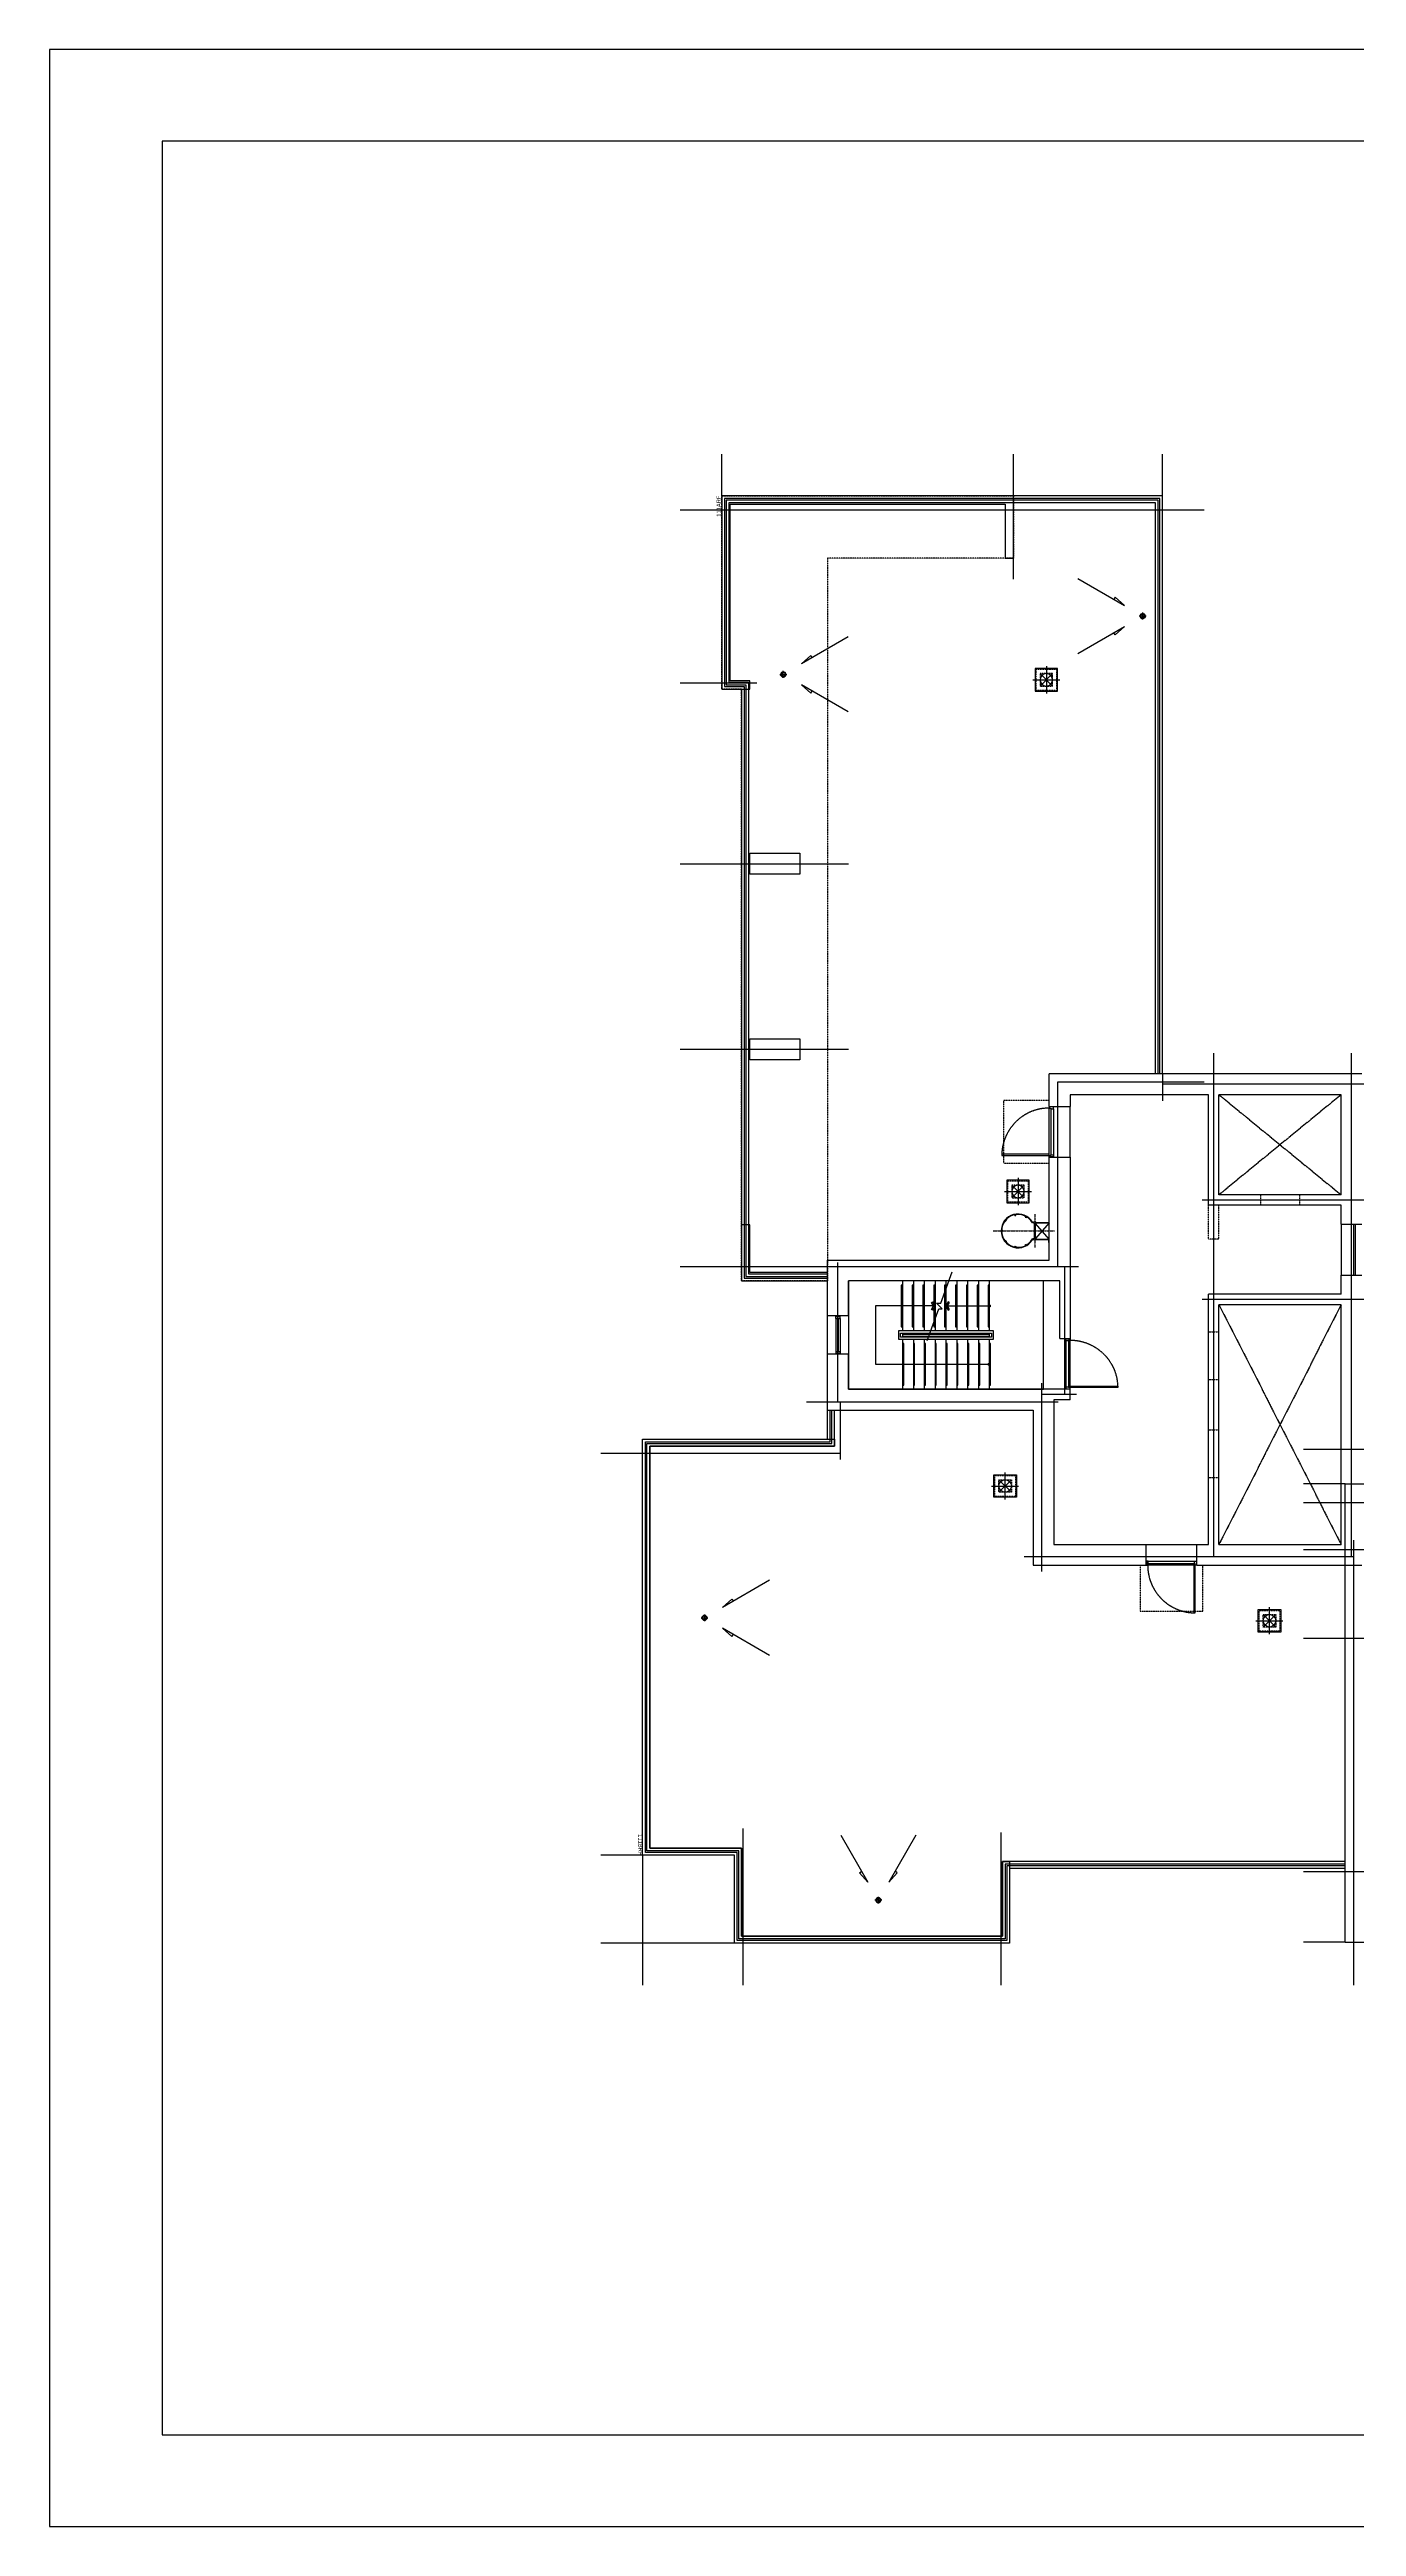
# Model space of a CAD drawing. Header units: millimetres. Extents: x 18456 to 179493, y -203649 to 469211.
# Drawn here: x 90251 to 121599, y 253446 to 312846 of the extents above; entities that cross this region are included whole.
import ezdxf

# ---------------------------------------------------------------- set-up
doc = ezdxf.new("R2010")
doc.units = ezdxf.units.MM
for name, pattern in [('X-평면도(기본형)$0$CEN', [52.5, 50, -1, 0.5, -1]), ('X-평면도(기본형)$0$CENN', [6.3, 4, -1, 0.3, -1]), ('X-평면도(기본형)$0$DDOT', [14, 12, -1, 0, -1]), ('X-평면도(기본형)$0$HID', [2.8, 1.8, -1])]:
    doc.linetypes.add(name, pattern=pattern)
for name, color, linetype, true_color in [('X-평면도(기본형)$0$4ELE', 4, 'Continuous', 0x00ffff), ('X-평면도(기본형)$0$7RF', 7, 'Continuous', 0x000000), ('X-평면도(기본형)$0$8ELE', 9, 'Continuous', 0x808080), ('X-평면도(기본형)$0$A-ELE8', 9, 'Continuous', 0x808080), ('X-평면도(기본형)$0$AA-CUTL7', 7, 'Continuous', 0x000000), ('X-평면도(기본형)$0$AHID', 5, 'X-평면도(기본형)$0$HID', 0x0000ff), ('X-평면도(기본형)$0$CEN', 1, 'X-평면도(기본형)$0$CEN', 0xff0000), ('X-평면도(기본형)$0$DEFPOINTS-1', 7, 'Continuous', 0x262f4c), ('X-평면도(기본형)$0$DEFTXT', 7, 'Continuous', 0x7fdfff), ('X-평면도(기본형)$0$DFM', 7, 'Continuous', 0x000000), ('X-평면도(기본형)$0$DOOR', 4, 'Continuous', 0x00ffff), ('X-평면도(기본형)$0$M_1', 4, 'Continuous', 0x00ffff), ('X-평면도(기본형)$0$M_2', 7, 'Continuous', 0xc0c0c0), ('X-평면도(기본형)$0$NON', 6, 'Continuous', 0xff00ff), ('X-평면도(기본형)$0$RSLB-H', 5, 'X-평면도(기본형)$0$HID', 0x0000ff), ('X-평면도(기본형)$0$RW1', 2, 'Continuous', 0xffff00), ('X-평면도(기본형)$0$S4ELE', 4, 'Continuous', 0x00ffff), ('X-평면도(기본형)$0$STA', 4, 'Continuous', 0x00ffff), ('X-평면도(기본형)$0$SYM', 7, 'Continuous', 0x000000), ('X-평면도(기본형)$0$W1', 2, 'Continuous', 0xffff00), ('X-평면도(기본형)$0$W3', 6, 'X-평면도(기본형)$0$HID', 0xff00ff), ('X-평면도(기본형)$0$WID', 4, 'Continuous', 0x00ffff), ('X-평면도(기본형)$0$무동력흡출기', 7, 'Continuous', 0x000000), ('X-평면도(기본형)$0$무동력흡출기CON', 4, 'X-평면도(기본형)$0$HID', 0x00ffff)]:
    doc.layers.add(name, color=color, linetype=linetype, true_color=true_color)
doc.styles.add('맑은 고딕 Regular', font='')
doc.styles.get('맑은 고딕 Regular').set_extended_font_data('M+39D80 怨좊뵓')

# ---------------------------------------------------------------- blocks, each defined once
blk = doc.blocks.new('X-평면도(기본형)$0$FSD1120')
at = {"layer": 'X-평면도(기본형)$0$DOOR', "color": 8, "true_color": 0x808080}
for p, q in [((30, 100), (1170, 100)), ((1155, 60), (45, 60)), ((1155, 0), (45, 0))]:
    blk.add_line(p, q, dxfattribs=at)
at = {"layer": 'X-평면도(기본형)$0$DOOR'}
for points in [[(65, 1240), (30, 1240), (30, 100), (65, 100)], [(45, 0), (0, 0), (0, 100), (30, 100), (30, 60), (45, 60)], [(1155, 0), (1200, 0), (1200, 100), (1170, 100), (1170, 60), (1155, 60)]]:
    blk.add_lwpolyline(points, close=True, dxfattribs=at)
at = {"layer": 'X-평면도(기본형)$0$DOOR', "color": 8, "linetype": 'X-평면도(기본형)$0$DDOT', "true_color": 0x808080}
blk.add_arc((30, 100), 1140, 0, 88.10781, dxfattribs=at)
blk = doc.blocks.new('X-평면도(기본형)$0$CW900')
at = {"layer": 'X-평면도(기본형)$0$WID'}
for p, q in [((0, 0), (0, -100)), ((50, 0), (0, 0)), ((50, -41), (50, 0)), ((50, 0), (50, -41)), ((850, -41), (850, 0)), ((850, 0), (900, 0)), ((850, 0), (850, -41)), ((900, 0), (900, -100)), ((50, -100), (0, -100)), ((50, -41), (44, -43)), ((44, -43), (44, -57)), ((50, -59), (44, -57)), ((47, -44), (853, -44)), ((47, -44), (47, -56)), ((47, -56), (853, -56)), ((50, -82), (50, -59)), ((50, -59), (50, -100)), ((850, -41), (856, -43)), ((850, -59), (856, -57)), ((850, -82), (850, -59)), ((850, -59), (850, -100)), ((850, -100), (900, -100)), ((853, -44), (853, -56)), ((853, -44), (853, -56)), ((856, -43), (856, -57))]:
    blk.add_line(p, q, dxfattribs=at)
at = {"layer": 'X-평면도(기본형)$0$WID', "color": 8, "true_color": 0x808080}
for p, q in [((50, 0), (850, 0)), ((50, -100), (850, -100))]:
    blk.add_line(p, q, dxfattribs=at)
at = {"layer": 'X-평면도(기본형)$0$WID'}
for points in [[(50, -40), (53, -42), (53, -43), (54, -44)], [(50, -60), (53, -58), (53, -57), (54, -56)], [(850, -40), (847, -42), (847, -43), (846, -44)], [(850, -60), (847, -58), (847, -57), (846, -56)]]:
    blk.add_lwpolyline(points, dxfattribs=at)
blk = doc.blocks.new('X-평면도(기본형)$0$안전사다리')
at = {"layer": 'X-평면도(기본형)$0$8ELE'}
for p, q in [((-275, -8), (-275, 0)), ((-196, -324), (-196, 0)), ((-196, 0), (180, -333)), ((196, 0), (-180, -333)), ((196, -324), (196, 0)), ((275, -8), (275, 0)), ((-349, -565), (-335, -540)), ((-332, -575), (-349, -565)), ((-318, -550), (-335, -540)), ((-332, -575), (-318, -550)), ((-275, -8), (-204, -8)), ((-208, -402), (-208, -375)), ((-204, -324), (-204, -8)), ((-193, -375), (-193, -405)), ((-177, -337), (177, -337)), ((-177, -363), (177, -363)), ((193, -375), (193, -405)), ((204, -324), (204, -8)), ((275, -8), (204, -8)), ((208, -402), (208, -375)), ((318, -550), (335, -540)), ((332, -575), (318, -550)), ((332, -575), (349, -565)), ((349, -565), (335, -540)), ((-372, -801), (-392, -804)), ((-386, -833), (-392, -804)), ((-367, -830), (-386, -833)), ((-367, -830), (-372, -801)), ((-253, -1028), (-265, -1043)), ((-243, -1062), (-265, -1043)), ((-230, -1047), (-253, -1028)), ((-230, -1047), (-243, -1062)), ((15, -1125), (-15, -1125)), ((-15, -1125), (-15, -1145)), ((15, -1145), (-15, -1145)), ((15, -1125), (15, -1145)), ((230, -1047), (253, -1028)), ((230, -1047), (243, -1062)), ((243, -1062), (265, -1043)), ((253, -1028), (265, -1043)), ((367, -830), (372, -801)), ((367, -830), (386, -833)), ((372, -801), (392, -804)), ((386, -833), (392, -804))]:
    blk.add_line(p, q, dxfattribs=at)
at = {"layer": 'X-평면도(기본형)$0$8ELE', "linetype": 'X-평면도(기본형)$0$CENN'}
for p, q in [((0, -1350), (0, 125)), ((-400, -350), (400, -350))]:
    blk.add_line(p, q, dxfattribs=at)
at = {"layer": 'X-평면도(기본형)$0$8ELE'}
for centre in [(-200, -350), (200, -350)]:
    blk.add_circle(centre, 26.4, dxfattribs=at)
for radius, start, end in [(405, 120.83173, 59.16827), (395, 119.2427, 60.7573)]:
    blk.add_arc((0, -750), radius, start, end, dxfattribs=at)
blk = doc.blocks.new('X-평면도(기본형)$0$무동력휀300')
at = {"layer": 'X-평면도(기본형)$0$무동력흡출기', "color": 1, "ltscale": 2, "true_color": 0xff0000}
for p, q in [((325, 0), (-325, 0)), ((0, -325), (0, 325))]:
    blk.add_line(p, q, dxfattribs=at)
at = {"layer": 'X-평면도(기본형)$0$무동력흡출기', "ltscale": 2}
blk.add_lwpolyline([(270, 270), (270, -270), (-270, -270), (-270, 270)], close=True, dxfattribs=at)
blk.add_circle((0, 0), 150, dxfattribs=at)
at = {"layer": 'X-평면도(기본형)$0$무동력흡출기CON', "color": 1, "linetype": 'ByBlock', "true_color": 0xff0000}
for p, q in [((-150, -150), (150, 150)), ((-150, 150), (150, -150))]:
    blk.add_line(p, q, dxfattribs=at)
at = {"layer": 'X-평면도(기본형)$0$무동력흡출기CON'}
for points in [[(250, -250), (-250, -250), (-250, 250), (250, 250)], [(150, -150), (-150, -150), (-150, 150), (150, 150)]]:
    blk.add_lwpolyline(points, close=True, dxfattribs=at)
blk = doc.blocks.new('X-평면도(기본형)$0$우수관_100A')
at = {"layer": 'X-평면도(기본형)$0$M_1'}
for p, q in [((0, -83), (0, 82)), ((0, 60), (0, 60, 5)), ((0, 50), (0, 50, 4)), ((1, 60, 5), (1, 60)), ((1, 50, 4), (1, 50)), ((82, 0), (-83, 0)), ((0, -50), (0, -50, 4)), ((0, -60), (0, -60, 5))]:
    blk.add_line(p, q, dxfattribs=at)
at = {"layer": 'X-평면도(기본형)$0$M_1', "extrusion": (0, 0, -1)}
for centre, radius in [((0, 0), 60), ((0, 0, -2), 60), ((0, 0), 50), ((0, 0, -2), 50)]:
    blk.add_arc(centre, radius, 90.79999, 90, dxfattribs=at)
at = {"layer": 'X-평면도(기본형)$0$M_1'}
for centre, radius in [((0, 0, 5), 60), ((0, 0, 4), 50)]:
    blk.add_arc(centre, radius, 90, 89.20001, dxfattribs=at)
at = {"layer": 'X-평면도(기본형)$0$DEFPOINTS-1', "attachment_point": 5, "style": '맑은 고딕 Regular'}
for s, insert, char_height, width in [('RD', (0, 25), 30, 159.13), ('ø100', (0, -19), 20, 161.74)]:
    blk.add_mtext(s, dxfattribs=dict(at, insert=insert, char_height=char_height, width=width))

msp = doc.modelspace()

# ---------------------------------------------------------------- linework, layer by layer
for p, q in [((106376, 302146), (106376, 297506)), ((113376, 302146), (106376, 302146)), ((106576, 301946), (113176, 301946)), ((106576, 297706), (106576, 301946)), ((113176, 301946), (113176, 300646)), ((113376, 300646), (113376, 302146)), ((113176, 300646), (113376, 300646)), ((107046, 297706), (106576, 297706)), ((107046, 297506), (107046, 297706)), ((106376, 297506), (107046, 297506)), ((106846, 284661), (106846, 283316)), ((107046, 284661), (106846, 284661)), ((107046, 283516), (107046, 284661)), ((108911, 283516), (107046, 283516)), ((108911, 283316), (108911, 283516)), ((106846, 283316), (108911, 283316)), ((104476, 279521), (109081, 279521)), ((104476, 269541), (104476, 279521)), ((104646, 279351), (104646, 269711)), ((109081, 279351), (104646, 279351)), ((109081, 279521), (109081, 279351)), ((104646, 269711), (106851, 269711)), ((106851, 269711), (106851, 267601)), ((106681, 269541), (104476, 269541)), ((106681, 267431), (106681, 269541)), ((113106, 269391), (113276, 269391)), ((113106, 267601), (113106, 269391)), ((113276, 269391), (113276, 267431)), ((113276, 267431), (106681, 267431)), ((106851, 267601), (113106, 267601))]:
    msp.add_line(p, q)
at = {"layer": 'X-평면도(기본형)$0$4ELE'}
msp.add_line((121231, 284674), (121231, 283454), dxfattribs=at)
at = {"layer": 'X-평면도(기본형)$0$7RF'}
for points in [[(116946, 288281), (116946, 302146), (106376, 302146), (106376, 297506), (106846, 297506), (106846, 283316), (108911, 283316)], [(116776, 288281), (116776, 301976), (106546, 301976), (106546, 297676), (107016, 297676), (107016, 283486), (108911, 283486)], [(121331, 269221), (113276, 269221), (113276, 267431), (106681, 267431), (106681, 269541), (104476, 269541), (104476, 279521), (108911, 279521), (108911, 280216)], [(121331, 269391), (113106, 269391), (113106, 267601), (106851, 267601), (106851, 269711), (104646, 269711), (104646, 279351), (109081, 279351), (109081, 280216)]]:
    msp.add_lwpolyline(points, dxfattribs=at)
at = {"layer": 'X-평면도(기본형)$0$A-ELE8'}
for p, q in [((114731, 286281), (114731, 287501)), ((116551, 276996), (117771, 276996))]:
    msp.add_line(p, q, dxfattribs=at)
at = {"layer": 'X-평면도(기본형)$0$AHID'}
for points in [[(114231, 287641), (113131, 287641), (113131, 286141), (114231, 286141)], [(116411, 276496), (116411, 275396), (117911, 275396), (117911, 276496)]]:
    msp.add_lwpolyline(points, dxfattribs=at)
at = {"layer": 'X-평면도(기본형)$0$CEN'}
for p, q in [((106376, 302146), (106376, 303146)), ((113376, 300146), (113376, 303146)), ((116946, 302146), (116946, 303146)), ((117946, 301801), (105376, 301801)), ((105376, 297656), (107216, 297656)), ((105376, 293321), (109411, 293321)), ((105376, 288871), (109411, 288871)), ((118176, 276696), (118176, 288781)), ((121481, 276696), (121481, 288781)), ((116946, 288281), (116946, 287631)), ((114431, 288081), (114431, 283651)), ((117946, 288081), (114431, 288081)), ((122231, 288031), (116946, 288031)), ((118301, 287781), (121231, 285381)), ((121231, 287781), (118301, 285381)), ((122231, 285256), (117901, 285256)), ((114931, 283651), (105376, 283651)), ((109161, 280416), (109161, 283761)), ((114606, 280591), (114606, 283651)), ((122231, 282871), (117901, 282871)), ((121231, 282746), (118301, 276996)), ((118301, 282746), (121231, 276996)), ((114441, 280406), (108411, 280406)), ((109211, 280406), (109211, 279031)), ((114041, 280866), (114041, 276696)), ((114881, 280591), (114041, 280591)), ((127571, 279276), (120331, 279276)), ((109211, 279176), (103476, 279176)), ((121331, 278446), (120331, 278446)), ((120331, 278001), (123671, 278001)), ((120331, 276871), (123671, 276871)), ((121531, 277096), (121531, 266431)), ((121531, 276696), (113631, 276696)), ((114041, 276696), (114041, 276346)), ((120331, 274751), (124876, 274751)), ((106881, 270186), (106881, 266431)), ((113076, 266431), (113076, 270086)), ((104476, 269541), (103476, 269541)), ((104476, 269541), (104476, 266431)), ((120331, 269156), (123846, 269156)), ((106681, 267431), (103476, 267431)), ((121331, 267456), (120331, 267456))]:
    msp.add_line(p, q, dxfattribs=at)
at = {"layer": 'X-평면도(기본형)$0$DEFPOINTS-1'}
msp.add_lwpolyline([(114091, 280716), (114091, 283316), (109411, 283316), (109411, 280716)], close=True, dxfattribs=at)
at = {"layer": 'X-평면도(기본형)$0$DFM', "color": 181, "true_color": 0x9f7fff}
for points in [[(90251, 312846), (90251, 253446), (174351, 253446), (174351, 312846)], [(92951, 255646), (165951, 255646), (165951, 310646), (92951, 310646)]]:
    msp.add_lwpolyline(points, close=True, dxfattribs=at)
at = {"layer": 'X-평면도(기본형)$0$M_2'}
for points in [[(114912, 300161), (116038, 299511), (115813, 299712), (115778, 299661)], [(114912, 298361), (116038, 299011), (115813, 298810), (115778, 298861)], [(109410, 298761), (108284, 298111), (108509, 298312), (108544, 298261)], [(109410, 296961), (108284, 297611), (108509, 297410), (108544, 297461)], [(107520, 276136), (106394, 275486), (106619, 275687), (106654, 275636)], [(107520, 274336), (106394, 274986), (106619, 274785), (106654, 274836)], [(109231, 270025), (109881, 268899), (109680, 269124), (109731, 269159)], [(111031, 270025), (110381, 268899), (110582, 269124), (110531, 269159)]]:
    msp.add_lwpolyline(points, dxfattribs=at)
at = {"layer": 'X-평면도(기본형)$0$NON'}
for p, q in [((121531, 284674), (121531, 283454)), ((121566, 284674), (121566, 283454))]:
    msp.add_line(p, q, dxfattribs=at)
for points in [[(116880, 288281), (116880, 302080), (106442, 302080), (106442, 297572), (106912, 297572), (106912, 283382), (108911, 283382)], [(116842, 288281), (116842, 302042), (106480, 302042), (106480, 297610), (106950, 297610), (106950, 283420), (108911, 283420)], [(121331, 269287), (113210, 269287), (113210, 267497), (106747, 267497), (106747, 269607), (104542, 269607), (104542, 279455), (108977, 279455), (108977, 280216)], [(121331, 269325), (113172, 269325), (113172, 267535), (106785, 267535), (106785, 269645), (104580, 269645), (104580, 279417), (109015, 279417), (109015, 280216)]]:
    msp.add_lwpolyline(points, dxfattribs=at)
at = {"layer": 'X-평면도(기본형)$0$NON', "color": 8, "true_color": 0x808080}
for points in [[(110711, 283216), (110681, 283216), (110681, 282216), (110711, 282216)], [(110971, 283216), (110941, 283216), (110941, 282216), (110971, 282216)], [(111231, 283216), (111201, 283216), (111201, 282216), (111231, 282216)], [(111491, 283216), (111461, 283216), (111461, 282216), (111491, 282216)], [(111751, 283216), (111721, 283216), (111721, 282216), (111751, 282216)], [(112011, 283216), (111981, 283216), (111981, 282216), (112011, 282216)], [(112271, 283216), (112241, 283216), (112241, 282216), (112271, 282216)], [(112531, 283216), (112501, 283216), (112501, 282216), (112531, 282216)], [(112791, 283216), (112761, 283216), (112761, 282216), (112791, 282216)], [(110711, 280816), (110741, 280816), (110741, 281816), (110711, 281816)], [(110971, 280816), (111001, 280816), (111001, 281816), (110971, 281816)], [(111231, 280816), (111261, 280816), (111261, 281816), (111231, 281816)], [(111491, 280816), (111521, 280816), (111521, 281816), (111491, 281816)], [(111751, 280816), (111781, 280816), (111781, 281816), (111751, 281816)], [(112011, 280816), (112041, 280816), (112041, 281816), (112011, 281816)], [(112271, 280816), (112301, 280816), (112301, 281816), (112271, 281816)], [(112531, 280816), (112561, 280816), (112561, 281816), (112531, 281816)], [(112791, 280816), (112821, 280816), (112821, 281816), (112791, 281816)]]:
    msp.add_lwpolyline(points, dxfattribs=at)
at = {"layer": 'X-평면도(기본형)$0$NON'}
for points in [[(112891, 282116), (110611, 282116), (110611, 281916), (112891, 281916)], [(110661, 282066), (112841, 282066), (112841, 281966), (110661, 281966)]]:
    msp.add_lwpolyline(points, close=True, dxfattribs=at)
at = {"layer": 'X-평면도(기본형)$0$RSLB-H'}
for p, q in [((106376, 302146), (113376, 302146)), ((106376, 297506), (106376, 302146)), ((113376, 302146), (113376, 300646)), ((108911, 300646), (108911, 283316)), ((113376, 300646), (108911, 300646)), ((106846, 297506), (106376, 297506)), ((106846, 283316), (106846, 297506)), ((108911, 283316), (106846, 283316))]:
    msp.add_line(p, q, dxfattribs=at)
at = {"layer": 'X-평면도(기본형)$0$RW1'}
for p, q in [((107046, 293071), (107046, 293571)), ((107046, 293571), (108246, 293571)), ((108246, 293571), (108246, 293071)), ((108246, 293071), (107046, 293071)), ((107046, 288621), (107046, 289121)), ((107046, 289121), (108246, 289121)), ((108246, 289121), (108246, 288621)), ((108246, 288621), (107046, 288621))]:
    msp.add_line(p, q, dxfattribs=at)
at = {"layer": 'X-평면도(기본형)$0$S4ELE'}
for p, q in [((108911, 281556), (108911, 282476)), ((109411, 282476), (109411, 281556))]:
    msp.add_line(p, q, dxfattribs=at)
at = {"layer": 'X-평면도(기본형)$0$STA'}
for p, q in [((110711, 283316), (110711, 282116)), ((110971, 283316), (110971, 282116)), ((111231, 283316), (111231, 282116)), ((111491, 283316), (111491, 282116)), ((111751, 283316), (111751, 282116)), ((112011, 283316), (112011, 282116)), ((112271, 283316), (112271, 282116)), ((112531, 283316), (112531, 282116)), ((112791, 283316), (112791, 282116)), ((110711, 282066), (110711, 282041)), ((110711, 282066), (110711, 281966)), ((110711, 282041), (112791, 282041)), ((110711, 281991), (112791, 281991)), ((110711, 281991), (110711, 281966)), ((110711, 281916), (110711, 280716)), ((110971, 282066), (110971, 282041)), ((110971, 281991), (110971, 281966)), ((110971, 281916), (110971, 280716)), ((111231, 282066), (111231, 282041)), ((111231, 281991), (111231, 281966)), ((111231, 281916), (111231, 280716)), ((111491, 282066), (111491, 282041)), ((111491, 281991), (111491, 281966)), ((111491, 281916), (111491, 280716)), ((111751, 282066), (111751, 282041)), ((111751, 281991), (111751, 281966)), ((111751, 281916), (111751, 280716)), ((112011, 282066), (112011, 282041)), ((112011, 281991), (112011, 281966)), ((112011, 281916), (112011, 280716)), ((112271, 282066), (112271, 282041)), ((112271, 281991), (112271, 281966)), ((112271, 281916), (112271, 280716)), ((112531, 282066), (112531, 282041)), ((112531, 281991), (112531, 281966)), ((112531, 281916), (112531, 280716)), ((112791, 282066), (112791, 281966)), ((112791, 281916), (112791, 280716))]:
    msp.add_line(p, q, dxfattribs=at)
at = {"layer": 'X-평면도(기본형)$0$SYM'}
for points in [[(111300, 281891), (111578, 282646), (111665, 282646), (111525, 282786), (111630, 282786), (111904, 283531)], [(111491, 282716), (110061, 282716), (110061, 281316), (112791, 281316)], [(111751, 282716), (112791, 282716)]]:
    msp.add_lwpolyline(points, dxfattribs=at)
for points in [[(111454, 282716), (111405, 282800), (111433, 282816), (111491, 282716), (111433, 282616), (111405, 282632)], [(111788, 282716), (111837, 282800), (111809, 282816), (111751, 282716), (111809, 282616), (111837, 282632)]]:
    msp.add_lwpolyline(points, close=True, dxfattribs=at)
for centre in [(112791, 282716), (112791, 281316)]:
    msp.add_circle(centre, 25, dxfattribs=at)
at = {"layer": 'X-평면도(기본형)$0$W1'}
for p, q in [((121731, 288281), (114231, 288281)), ((114231, 287501), (114231, 288281)), ((114231, 287501), (114731, 287501)), ((114731, 287781), (114731, 287501)), ((118051, 287781), (114731, 287781)), ((118051, 285131), (118051, 287781)), ((118301, 285381), (118301, 287781)), ((121231, 287781), (118301, 287781)), ((121231, 285381), (121231, 287781)), ((114231, 286281), (114731, 286281)), ((114231, 283816), (114231, 286281)), ((114731, 286281), (114731, 281936)), ((121231, 285131), (118051, 285131)), ((121231, 285381), (118301, 285381)), ((121231, 284674), (121231, 285131)), ((121231, 284674), (121731, 284674)), ((108911, 283316), (108911, 283816)), ((108911, 283816), (114231, 283816)), ((121231, 283454), (121731, 283454)), ((121231, 282996), (121231, 283454)), ((108911, 282476), (108911, 283316)), ((114481, 283316), (109411, 283316)), ((109411, 282476), (109411, 283316)), ((114481, 281936), (114481, 283316)), ((118051, 276996), (118051, 282996)), ((121231, 282996), (118051, 282996)), ((118301, 276996), (118301, 282746)), ((121231, 282746), (118301, 282746)), ((121231, 276996), (121231, 282746)), ((109411, 282476), (108911, 282476)), ((109411, 281556), (108911, 281556)), ((108911, 280216), (108911, 281556)), ((109411, 280716), (109411, 281556)), ((114481, 281936), (114731, 281936)), ((114731, 280716), (109411, 280716)), ((114341, 280466), (114341, 276996)), ((114731, 280466), (114341, 280466)), ((114731, 280466), (114731, 280716)), ((108911, 280216), (113841, 280216)), ((113841, 280216), (113841, 276496)), ((121331, 267456), (121331, 278446)), ((121331, 278446), (122586, 278446)), ((114341, 276996), (116551, 276996)), ((116551, 276496), (116551, 276996)), ((117771, 276996), (118051, 276996)), ((117771, 276496), (117771, 276996)), ((118301, 276996), (121231, 276996)), ((113841, 276496), (116551, 276496)), ((117771, 276496), (121731, 276496)), ((121331, 267456), (122191, 267456))]:
    msp.add_line(p, q, dxfattribs=at)
at = {"layer": 'X-평면도(기본형)$0$W3'}
for p, q in [((118051, 284316), (118051, 285131)), ((118301, 284316), (118301, 285131)), ((119296, 285381), (119296, 285131)), ((120236, 285381), (120236, 285131)), ((118301, 284316), (118051, 284316)), ((118051, 282091), (118301, 282091)), ((118051, 280951), (118301, 280951)), ((118051, 279741), (118301, 279741)), ((118051, 278601), (118301, 278601))]:
    msp.add_line(p, q, dxfattribs=at)

# ---------------------------------------------------------------- block references
at = {"xscale": -1}
for p, rotation in [((116471, 299261), 90), ((105961, 275236), 270)]:
    msp.add_blockref('X-평면도(기본형)$0$우수관_100A', p, dxfattribs=dict(at, rotation=rotation))
at = {"rotation": 270}
msp.add_blockref('X-평면도(기본형)$0$우수관_100A', (107851, 297861), dxfattribs=at)
msp.add_blockref('X-평면도(기본형)$0$우수관_100A', (110131, 268466))
at = {"layer": 'X-평면도(기본형)$0$A-ELE8', "rotation": 270}
msp.add_blockref('X-평면도(기본형)$0$안전사다리', (114231, 284516), dxfattribs=at)
at = {"layer": 'X-평면도(기본형)$0$AA-CUTL7', "rotation": 270}
msp.add_blockref('X-평면도(기본형)$0$CW900', (109211, 282466), dxfattribs=at)
at = {"layer": 'X-평면도(기본형)$0$W1', "xscale": -1, "rotation": 270}
for name, p in [('X-평면도(기본형)$0$무동력휀300', (114161, 297731)), ('X-평면도(기본형)$0$무동력휀300', (113481, 285461)), ('X-평면도(기본형)$0$FSD1120', (114631, 280726))]:
    msp.add_blockref(name, p, dxfattribs=at)
at = {"layer": 'X-평면도(기본형)$0$W1'}
for name, p, rotation in [('X-평면도(기본형)$0$FSD1120', (114331, 286291), 90), ('X-평면도(기본형)$0$무동력휀300', (113171, 278396), 270), ('X-평면도(기본형)$0$FSD1120', (117761, 276596), 180), ('X-평면도(기본형)$0$무동력휀300', (119511, 275166), 270)]:
    msp.add_blockref(name, p, dxfattribs=dict(at, rotation=rotation))

# ---------------------------------------------------------------- texts
at = {"layer": 'X-평면도(기본형)$0$DEFTXT', "char_height": 100, "attachment_point": 3, "style": '맑은 고딕 Regular'}
for s, insert, width, rotation in [('111ARF', (106251, 302148), 1123.91, 90), ('111BRF', (104476, 269541), 1102.17, 270)]:
    msp.add_mtext(s, dxfattribs=dict(at, insert=insert, width=width, rotation=rotation))

doc.saveas('drawing.dxf')
